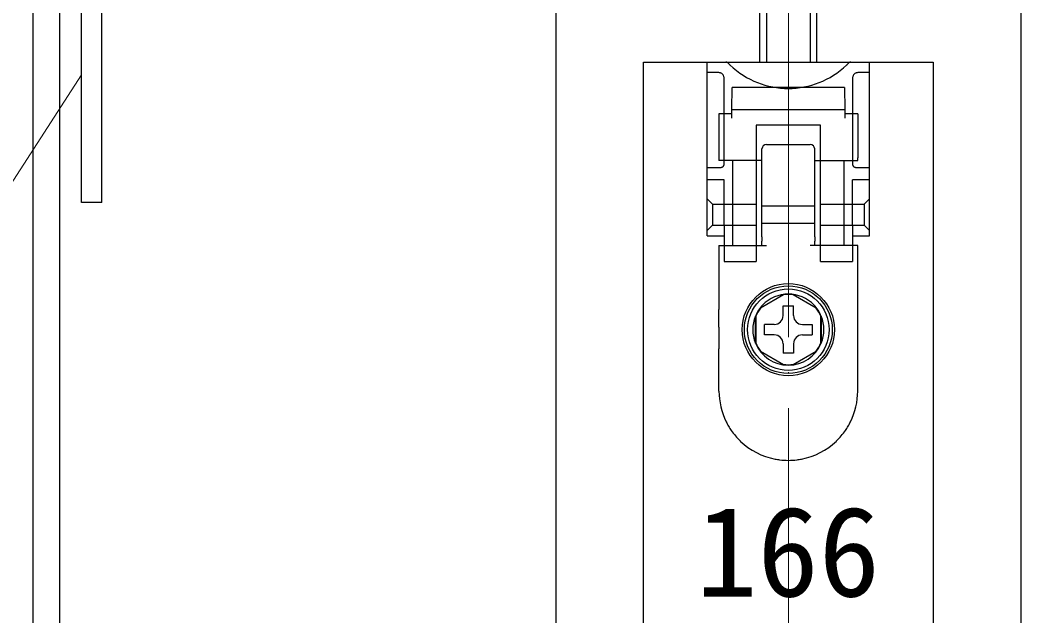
# Model space of a CAD drawing. Units: millimetres at full size; details may follow other scales. Extents: x -800 to 800, y -560 to 560.
# Drawn here: x -508.8 to -394.8, y 287.9 to 355.8 of the extents above; entities that cross this region are included whole.
import ezdxf
from ezdxf.enums import TextEntityAlignment as Align

# ---------------------------------------------------------------- set-up
doc = ezdxf.new("R2010")
doc.units = ezdxf.units.MM
doc.header["$LTSCALE"] = 4
doc.linetypes.add('USER1', pattern=[19.05, 12.7, -6.35])
doc.linetypes.add('USER11', pattern=[14.01, 12, -1, 0.01, -1])
doc.layers.add('2-0', color=7, linetype='Continuous', lineweight=25)
doc.styles.add('ＭＳ ゴシック', font='')
doc.styles.get('ＭＳ ゴシック').set_extended_font_data('MS Gothic')

msp = doc.modelspace()

# ---------------------------------------------------------------- linework, layer by layer
at = {"layer": '2-0', "color": 4, "linetype": 'USER11', "lineweight": 9}
msp.add_line((-421.288, 423.751), (-421.288, 166), dxfattribs=at)
at = {"layer": '2-0'}
for p, q in [((-507.286, 166), (-507.286, 421)), ((-504.283, 166), (-504.283, 421)), ((-501.785, 335.002), (-501.785, 385.001)), ((-447.787, 385.002), (-447.787, 166)), ((-394.789, 385.002), (-394.789, 166)), ((-499.489, 335.002), (-499.489, 382.7)), ((-424.538, 351.003), (-424.538, 360.003)), ((-423.788, 360.003), (-423.788, 351.003)), ((-418.788, 360.003), (-418.788, 351.003)), ((-418.038, 351.003), (-418.038, 360.003)), ((-430.528, 351.003), (-412.048, 351.003)), ((-430.528, 331.203), (-430.528, 351.003)), ((-412.048, 331.203), (-412.048, 351.003)), ((-414.887, 348.103), (-414.949, 348.103)), ((-428.988, 345.103), (-429.188, 345.103)), ((-429.188, 345.103), (-429.188, 344.603)), ((-429.188, 344.603), (-429.188, 341.71)), ((-413.388, 345.103), (-413.588, 345.103)), ((-417.628, 343.803), (-424.948, 343.803)), ((-424.948, 343.803), (-424.948, 329.403)), ((-417.628, 329.403), (-417.628, 343.803)), ((-429.188, 341.71), (-429.188, 341.264)), ((-429.188, 341.264), (-429.188, 340.091)), ((-424.288, 340.603), (-424.288, 341.103)), ((-423.788, 341.603), (-418.788, 341.603)), ((-429.188, 340.091), (-429.188, 339.824)), ((-429.188, 339.824), (-429.188, 339.791)), ((-428.988, 339.791), (-429.188, 339.791)), ((-424.288, 339.791), (-424.338, 339.791)), ((-424.288, 340.103), (-424.288, 340.603)), ((-424.288, 340.101), (-424.288, 340.103)), ((-418.288, 340.091), (-418.288, 340.101)), ((-418.288, 338.806), (-418.288, 339.791)), ((-418.288, 339.791), (-418.238, 339.791)), ((-413.588, 339.791), (-413.388, 339.791)), ((-413.388, 339.824), (-413.388, 340.091)), ((-413.388, 339.791), (-413.388, 339.824)), ((-424.288, 338.306), (-424.288, 338.663)), ((-418.288, 338.663), (-418.288, 338.806)), ((-418.288, 338.306), (-418.288, 338.663)), ((-424.288, 338.091), (-424.288, 338.306)), ((-424.288, 336.561), (-424.288, 338.091)), ((-418.288, 338.091), (-418.288, 338.306)), ((-424.288, 336.061), (-424.288, 336.068)), ((-424.288, 334.603), (-424.288, 336.061)), ((-418.288, 334.603), (-418.288, 336.061)), ((-499.489, 335.002), (-501.785, 335.002)), ((-424.288, 332.603), (-424.288, 334.603)), ((-428.608, 332.403), (-428.608, 329.403)), ((-424.288, 331.52), (-424.288, 332.603)), ((-413.968, 332.403), (-413.968, 329.403)), ((-430.528, 331.203), (-428.608, 331.203)), ((-427.613, 330.103), (-427.613, 331.603)), ((-424.288, 331.103), (-424.288, 331.52)), ((-424.288, 331.103), (-424.288, 330.603)), ((-418.288, 331.103), (-418.288, 331.52)), ((-418.288, 331.103), (-418.288, 330.603)), ((-414.963, 331.603), (-414.963, 330.103)), ((-413.968, 331.203), (-412.048, 331.203)), ((-429.188, 330.103), (-424.288, 330.103)), ((-429.188, 330.103), (-429.188, 325.803)), ((-424.288, 330.103), (-424.288, 330.603)), ((-424.288, 330.103), (-423.788, 330.103)), ((-418.288, 330.103), (-418.788, 330.103)), ((-418.288, 330.103), (-418.288, 330.603)), ((-413.388, 330.103), (-418.288, 330.103)), ((-429.188, 325.803), (-429.188, 324.803)), ((-429.188, 324.803), (-429.188, 324.731)), ((-429.188, 324.731), (-429.188, 323.929)), ((-429.188, 323.929), (-429.188, 323.464)), ((-421.822, 324.467), (-424.454, 322.947)), ((-418.122, 322.947), (-420.754, 324.467)), ((-413.388, 323.929), (-413.388, 324.731)), ((-413.388, 323.464), (-413.388, 323.929)), ((-429.188, 320.803), (-429.188, 322.803)), ((-421.888, 323.203), (-420.688, 323.203)), ((-421.888, 322.103), (-421.888, 323.203)), ((-420.688, 322.103), (-420.688, 323.203)), ((-425.038, 318.973), (-425.038, 322.033)), ((-424.988, 322.023), (-424.988, 318.983)), ((-417.588, 318.983), (-417.588, 322.023)), ((-417.538, 322.033), (-417.538, 318.973)), ((-429.188, 320.803), (-429.188, 320.303)), ((-423.988, 319.903), (-423.988, 321.103)), ((-422.888, 321.103), (-423.988, 321.103)), ((-419.688, 321.103), (-418.588, 321.103)), ((-418.588, 321.103), (-418.588, 319.903)), ((-422.888, 319.903), (-423.988, 319.903)), ((-419.688, 319.903), (-418.588, 319.903)), ((-413.388, 319.677), (-413.388, 320.141)), ((-413.388, 318.874), (-413.388, 319.677)), ((-429.188, 317.803), (-429.188, 318.303)), ((-421.888, 318.903), (-421.888, 317.803)), ((-420.688, 318.903), (-420.688, 317.803)), ((-413.388, 318.803), (-413.388, 318.874)), ((-413.388, 318.303), (-413.388, 318.803)), ((-413.388, 317.803), (-413.388, 318.303)), ((-429.188, 313.503), (-429.188, 317.803)), ((-424.454, 318.058), (-421.822, 316.539)), ((-420.688, 317.803), (-421.888, 317.803)), ((-420.754, 316.539), (-418.122, 318.058)), ((-413.388, 313.503), (-413.388, 317.803))]:
    msp.add_line(p, q, dxfattribs=at)
at = {"layer": '2-0', "linetype": 'USER1'}
for p, q in [((-429.208, 349.803), (-430.528, 349.803)), ((-428.608, 339.363), (-428.608, 349.203)), ((-413.968, 349.203), (-413.968, 339.363)), ((-412.048, 349.803), (-413.368, 349.803)), ((-427.72, 345.603), (-427.689, 348.103)), ((-414.949, 348.103), (-427.689, 348.103)), ((-414.887, 348.103), (-414.856, 345.603)), ((-427.72, 344.603), (-427.72, 345.603)), ((-427.72, 345.603), (-414.856, 345.603)), ((-414.856, 345.603), (-414.856, 344.603)), ((-427.72, 345.103), (-428.988, 345.103)), ((-413.588, 345.103), (-414.856, 345.103)), ((-424.338, 339.791), (-428.988, 339.791)), ((-427.613, 331.603), (-427.613, 339.791)), ((-418.238, 339.791), (-413.588, 339.791)), ((-414.963, 339.791), (-414.963, 331.603)), ((-430.528, 339.003), (-428.968, 339.003)), ((-413.608, 339.003), (-412.048, 339.003)), ((-413.968, 332.403), (-413.968, 337.593)), ((-412.048, 337.593), (-413.968, 337.593)), ((-430.528, 335.403), (-429.928, 334.803)), ((-412.048, 335.403), (-412.648, 334.803)), ((-429.928, 334.803), (-424.948, 334.803)), ((-429.928, 334.803), (-429.928, 332.403)), ((-424.288, 334.603), (-418.288, 334.603)), ((-417.628, 334.803), (-412.648, 334.803)), ((-412.648, 334.803), (-412.648, 332.403)), ((-430.528, 331.803), (-429.928, 332.403)), ((-429.928, 332.403), (-424.948, 332.403)), ((-418.288, 332.603), (-424.288, 332.603)), ((-417.628, 332.403), (-412.648, 332.403)), ((-412.048, 331.803), (-412.648, 332.403)), ((-428.608, 329.403), (-428.608, 328.266)), ((-424.948, 329.403), (-424.948, 328.266)), ((-417.628, 328.266), (-417.628, 329.403)), ((-413.968, 329.403), (-413.968, 328.266)), ((-428.608, 328.266), (-424.948, 328.266)), ((-417.628, 328.266), (-413.968, 328.266))]:
    msp.add_line(p, q, dxfattribs=at)
at = {"layer": '2-0'}
for points in [[(-437.788, 166), (-437.788, 351.003), (-404.788, 351.003), (-404.788, 166)], [(-413.388, 345.103), (-413.388, 344.603), (-413.388, 341.71)], [(-418.288, 340.101), (-418.288, 340.103), (-418.288, 340.603), (-418.288, 341.103)], [(-413.388, 341.71), (-413.388, 341.264), (-413.388, 340.091)], [(-424.288, 339.791), (-424.288, 339.824), (-424.288, 340.091), (-424.288, 340.101)], [(-424.288, 338.663), (-424.288, 338.806), (-424.288, 339.791)], [(-418.288, 339.791), (-418.288, 339.824), (-418.288, 340.091)], [(-418.288, 336.103), (-418.288, 336.561), (-418.288, 338.091)], [(-424.288, 336.068), (-424.288, 336.103), (-424.288, 336.561)], [(-418.288, 336.061), (-418.288, 336.068), (-418.288, 336.103)], [(-418.288, 331.52), (-418.288, 332.603), (-418.288, 334.603)], [(-413.388, 324.731), (-413.388, 324.803), (-413.388, 325.803), (-413.388, 330.103)], [(-429.188, 323.464), (-429.188, 323.303), (-429.188, 322.803)], [(-413.388, 320.803), (-413.388, 322.803), (-413.388, 323.303), (-413.388, 323.464)], [(-413.388, 320.141), (-413.388, 320.303), (-413.388, 320.803)], [(-429.188, 320.303), (-429.188, 320.141), (-429.188, 319.677), (-429.188, 318.874)], [(-429.188, 318.874), (-429.188, 318.803), (-429.188, 318.303)]]:
    msp.add_lwpolyline(points, dxfattribs=at)
at = {"layer": '2-0', "color": 4, "lineweight": 9}
msp.add_lwpolyline([(-501.785, 349.549), (-521.193, 319.513), (-540.94, 319.513)], dxfattribs=at)
at = {"layer": '2-0', "linetype": 'USER1'}
msp.add_lwpolyline([(-428.608, 332.403), (-428.608, 337.593), (-430.528, 337.593)], dxfattribs=at)
at = {"layer": '2-0'}
for radius in [5.25, 4.646]:
    msp.add_circle((-421.288, 320.503), radius, dxfattribs=at)
at = {"layer": '2-0', "linetype": 'USER11'}
msp.add_circle((-421.288, 320.503), 5, dxfattribs=at)
at = {"layer": '2-0', "linetype": 'USER1'}
for centre, radius, start, end in [((-428.413, 350.643), 0.36, 44.33042, 90), ((-421.288, 357.603), 9.6, 224.33042, 226.29373), ((-421.288, 357.603), 9.6, 226.29373, 313.70627), ((-421.288, 357.603), 9.6, 313.70627, 315.66958), ((-414.163, 350.643), 0.36, 90, 135.66958), ((-429.208, 349.203), 0.6, 0, 90), ((-413.368, 349.203), 0.6, 90, 180), ((-428.968, 339.363), 0.36, 270, 0), ((-413.608, 339.363), 0.36, 180, 270)]:
    msp.add_arc(centre, radius, start, end, dxfattribs=at)
at = {"layer": '2-0'}
for centre, radius, start, end in [((-423.788, 341.103), 0.5, 90, 180), ((-418.788, 341.103), 0.5, 0, 90), ((-421.288, 320.503), 4.05, 43.7377, 136.2623), ((-421.288, 320.503), 4, 82.33165, 97.66835), ((-421.288, 320.503), 4.05, 136.2623, 157.80839), ((-421.288, 320.503), 4, 142.17651, 157.66835), ((-421.288, 320.503), 4.05, 22.19161, 43.7377), ((-421.288, 320.503), 4, 22.33165, 37.66835), ((-421.288, 320.503), 4.05, 157.80839, 202.19161), ((-422.888, 322.103), 1, 270, 0), ((-419.688, 322.103), 1, 180, 270), ((-421.288, 320.503), 4.05, 337.80839, 22.19161), ((-422.888, 318.903), 1, 360, 90), ((-419.688, 318.903), 1, 90, 180), ((-421.288, 320.503), 4.05, 202.19161, 337.80839), ((-421.288, 320.503), 4, 202.33165, 217.82349), ((-421.288, 320.503), 4, 322.17651, 337.66835), ((-421.288, 320.503), 4, 262.17651, 277.82349), ((-421.288, 313.503), 7.9, 180, 206.29788), ((-421.288, 313.503), 7.9, 333.70212, 0), ((-421.288, 313.503), 7.9, 206.29788, 210.41962), ((-421.288, 313.503), 7.9, 210.41962, 214.72375), ((-421.288, 313.503), 7.9, 214.72375, 225.86911), ((-421.288, 313.503), 7.9, 314.13089, 325.27625), ((-421.288, 313.503), 7.9, 325.27625, 329.58038), ((-421.288, 313.503), 7.9, 329.58038, 333.70212), ((-421.288, 313.503), 7.9, 225.86911, 226.18003), ((-421.288, 313.503), 7.9, 226.18003, 259.0546), ((-421.288, 313.503), 7.9, 280.9454, 313.81997), ((-421.288, 313.503), 7.9, 313.81997, 314.13089), ((-421.288, 313.503), 7.9, 259.0546, 262.72786), ((-421.288, 313.503), 7.9, 262.72786, 270), ((-421.288, 313.503), 7.9, 270, 277.27214), ((-421.288, 313.503), 7.9, 277.27214, 280.9454)]:
    msp.add_arc(centre, radius, start, end, dxfattribs=at)

# ---------------------------------------------------------------- texts
at = {"layer": '2-0', "style": 'ＭＳ ゴシック'}
msp.add_text('166', height=10.26, dxfattribs=at).set_placement((-431.788, 287.002), align=Align.BOTTOM_LEFT)

doc.saveas('drawing.dxf')
